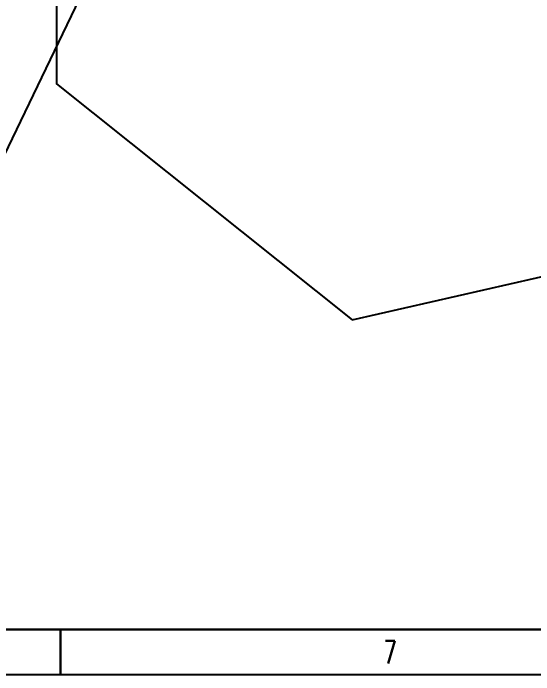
# Model space of a CAD drawing. Extents: x -383207 to 558143, y -95136 to 11777.
# Drawn here: x 22982 to 28747, y -92717 to -85393 of the extents above; entities that cross this region are included whole.
import ezdxf

# ---------------------------------------------------------------- set-up
doc = ezdxf.new("R2010")
doc.units = 0
doc.layers.get('0').update_dxf_attribs({"linetype": 'CONTINUOUS'})
doc.styles.add('HZbine', font='txt_____.ttf', dxfattribs={"width": 0.7, "bigfont": 'HZTXT'})

msp = doc.modelspace()

# ---------------------------------------------------------------- linework, layer by layer
for points in [[(-21016.9, -50666.9), (38433.1, -50666.9), (38433.1, -92716.9), (-21016.9, -92716.9)], [(24370, -83874.1), (22552.5, -80099.9), (18468.5, -79167.8), (15193.4, -81779.6), (15193.4, -85968.6), (18468.5, -88580.4), (22552.5, -87648.2)], [(32637.9, -84081.5), (30820.3, -80307.3), (26736.4, -79375.2), (23461.3, -81987), (23461.3, -86176), (26736.4, -88787.8), (30820.3, -87855.6)]]:
    msp.add_lwpolyline(points, close=True)
at = {"color": 4, "const_width": 25}
msp.add_lwpolyline([(-19766.9, -51166.9), (37929.1, -51166.9), (37929.1, -92216.9), (-19766.9, -92216.9)], close=True, dxfattribs=at)
at = {"color": 4, "flags": 128}
for points in [[(23505.1, -92216.9), (23505.1, -92716.9)], [(23505.1, -92716.9), (23505.1, -92216.9)], [(38433.1, -92716.9), (-21016.9, -92716.9)]]:
    msp.add_lwpolyline(points, dxfattribs=at)

# ---------------------------------------------------------------- texts
at = {"color": 4, "style": 'HZbine', "width": 0.7}
msp.add_text('7', height=250, dxfattribs=at).set_placement((27081.8, -92591.9))

doc.saveas('drawing.dxf')
